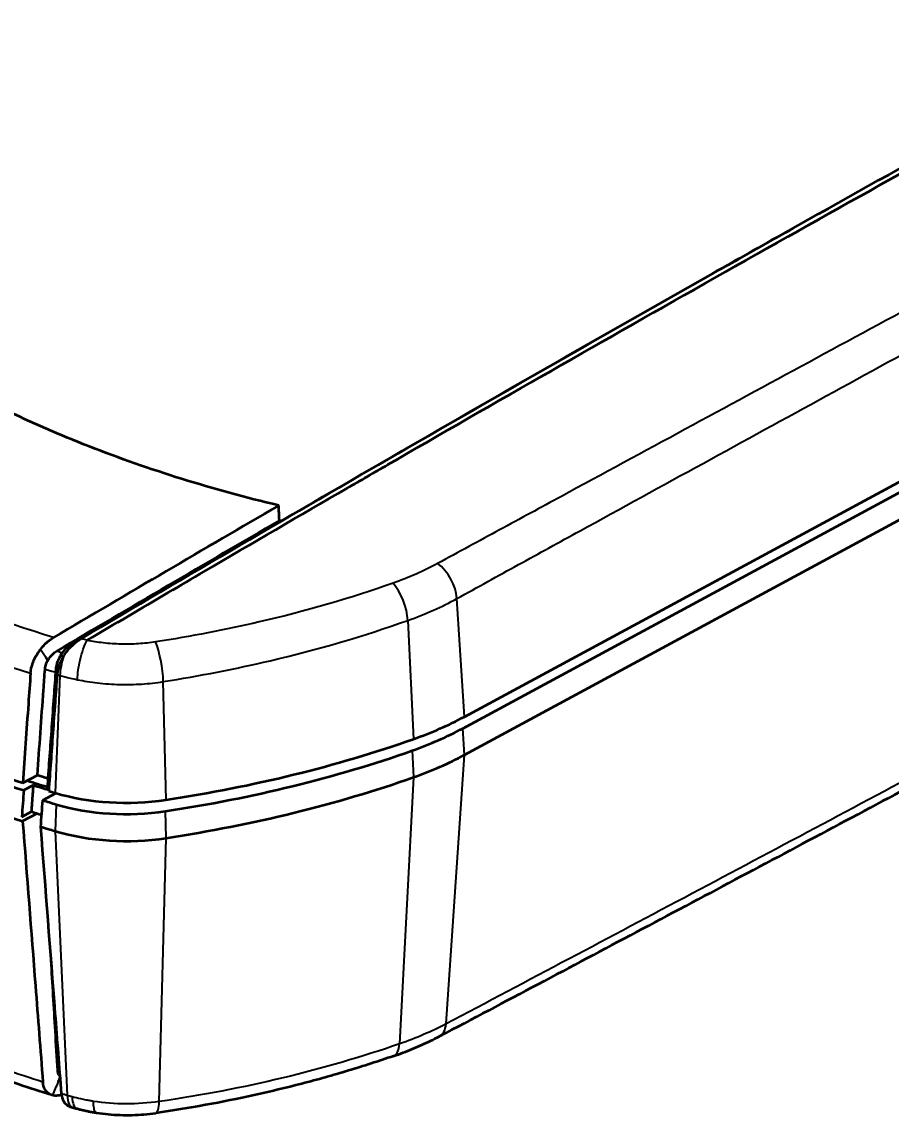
# Model space of a CAD drawing. Header units: millimetres. Extents: x 0 to 1594, y 0 to 281.
# Drawn here: x 95.51 to 123.41, y 177.61 to 212.67 of the extents above; entities that cross this region are included whole.
import ezdxf

# ---------------------------------------------------------------- set-up
doc = ezdxf.new("R2010")
doc.units = ezdxf.units.MM
doc.layers.get('Defpoints').update_dxf_attribs({"lineweight": 25})
for name, color, linetype, lineweight in [('Dimension (ISO)', 7, 'Continuous', 18), ('Visible (ISO)', 7, 'Continuous', 35), ('Visible Narrow (ISO)', 7, 'Continuous', 25)]:
    doc.layers.add(name, color=color, linetype=linetype, lineweight=lineweight)
doc.styles.add('Note Text (TK)', font='')
doc.styles.get('Note Text (TK)').set_extended_font_data('MS PGothic')
doc.dimstyles.new('Default - Method 1b (TK)', dxfattribs={"dimtxt": 2.5, "dimasz": 2.5, "dimexe": 1, "dimexo": 1.5, "dimgap": 1, "dimtad": 1, "dimtoh": 1, "dimrnd": 1e-08, "dimdsep": 46, "dimtxsty": 'Note Text (TK)', "dimcen": 0.09, "dimdle": 5, "dimclrd": 100, "dimclre": 100, "dimclrt": 7, "dimadec": 1, "dimazin": 1, "dimtfac": 1, "dimtmove": 0, "dimatfit": 3, "dimfxl": 0, "dimtolj": 1, "dimlwd": -1, "dimlwe": -1, "dimarcsym": 0})

# ---------------------------------------------------------------- blocks, each defined once
blk = doc.blocks.new('*D11')
at = {"layer": 'Defpoints', "color": 0, "transparency": 16777216}
for p in [(106.678, 238.74), (121.06, 230.436), (70.148, 201.042)]:
    blk.add_point(p, dxfattribs=at)
at = {"layer": 'Dimension (ISO)', "color": 100, "transparency": 16777216}
for p, q in [((119.56, 231.302), (105.678, 239.317)), ((57.932, 210.596), (104.513, 237.49)), ((68.648, 201.908), (54.767, 209.923))]:
    blk.add_line(p, q, dxfattribs=at)
for points in [[(104.305, 237.85), (104.722, 237.129), (106.678, 238.74)], [(57.723, 210.957), (58.14, 210.235), (55.767, 209.346)]]:
    blk.add_solid(points, dxfattribs=at)
at = {"layer": 'Dimension (ISO)', "color": 7, "transparency": 16777216, "insert": (79.217, 225.217), "char_height": 2.5, "attachment_point": 4, "rotation": 30, "style": 'Note Text (TK)'}
blk.add_mtext('\\A1;{\\Q-30.000;\\W0.816;\\H0.816x;72}', dxfattribs=at)

msp = doc.modelspace()

# ---------------------------------------------------------------- linework, layer by layer
at = {"layer": 'Visible (ISO)'}
for p, q in [((109.7162, 190.3853), (141.317, 207.453)), ((109.6624, 190.0102), (141.2633, 207.0779)), ((109.7162, 189.1605), (141.317, 206.2282)), ((95.5417, 188.2617), (96.0136, 188.5077)), ((95.8892, 188.1903), (95.575, 188.0265)), ((96.1842, 187.7054), (96.6003, 187.9372)), ((95.5143, 187.1775), (95.8284, 187.3412)), ((96.0109, 187.2838), (95.539, 187.0378))]:
    msp.add_line(p, q, dxfattribs=at)
for centre, major_axis, ratio, start_param, end_param in [((117.1711, 211.0445), (45, 0), 0.5773503, 3.6429913, 4.2109903), ((102.8846, 194.6015), (10, 0), 0.5773503, 5.2587993, 5.4644661), ((117.1711, 210.6363), (44.7213, 0), 0.5773503, 4.0528859, 4.2084204), ((117.1711, 209.8198), (45, 0), 0.5773503, 4.017723, 4.2109209), ((92.4921, 204.4672), (30, 0), 0.5773503, 4.9702041, 5.2587993), ((102.8846, 194.1932), (-9.9213, 0), 0.5773503, 2.1172067, 2.3228735), ((92.4921, 204.059), (-29.9213, 0), 0.5773503, 1.8286114, 2.1172067), ((102.8846, 193.3768), (-10, 0), 0.5773503, 2.1172067, 2.3228735), ((117.1711, 210.6363), (-44.1956, 0), 0.5773503, 1.0631655, 1.0803541), ((92.4921, 203.2425), (30, 0), 0.5773503, 4.9702041, 5.2587993), ((117.1711, 210.6363), (44.3213, 0), 0.5773503, 4.2115373, 4.2240141), ((117.1711, 211.0445), (45, 0), 0.5773503, 4.2322382, 4.2370743), ((98.8664, 190.5105), (5, 0), 0.5773503, 4.2370743, 4.9702041), ((117.1711, 210.6363), (-44.9213, 0), 0.5773503, 1.0846829, 1.0954817), ((98.8664, 190.1022), (-4.9213, 0), 0.5773503, 1.0954817, 1.8286114), ((117.1711, 209.8198), (-44.4, 0), 0.5773503, 1.0693543, 1.0776133), ((117.1711, 209.8198), (45, 0), 0.5773503, 4.2256643, 4.2370743), ((98.8664, 189.2857), (-5, 0), 0.5773503, 1.0954817, 1.8286114), ((117.2002, 200.827), (-44.2198, 0.0765), 0.5834094, 1.0992335, 1.101009), ((98.8895, 180.3095), (-4.2145, 0.0408), 0.6417124, 1.1495291, 1.1865239)]:
    msp.add_ellipse(centre, major_axis=major_axis, ratio=ratio, start_param=start_param, end_param=end_param, dxfattribs=at)
for points, knots in [([(78.1145, 204.0975), (78.9182, 204.6451), (79.7182, 205.1892), (80.8763, 205.9742), (81.2311, 206.2142), (83.0142, 207.4196), (84.4322, 208.3732), (86.2504, 209.5912), (86.6556, 209.8624), (90.3013, 212.2987), (93.5448, 214.4424), (103.4475, 220.9148), (109.9069, 225.0271), (116.1527, 228.9385)], [0.1156934, 0.1156934, 0.1156934, 0.1156934, 0.4719989, 0.4719989, 0.629162, 0.629162, 1.261938, 1.261938, 1.4447717, 1.4447717, 2.9147942, 2.9147942, 5.9313922, 5.9313922, 5.9313922, 5.9313922]), ([(111.4236, 229.041), (109.41, 227.8066), (107.4776, 226.5999), (103.5345, 224.1558), (101.5628, 222.9321), (97.6193, 220.4817), (95.6474, 219.2548), (91.7034, 216.7979), (89.7313, 215.5678), (85.7868, 213.1042), (83.8284, 211.8838), (81.8406, 210.6344)], [0, 0, 0, 0, 0.8654658, 0.8654658, 1.7309317, 1.7309317, 2.5963975, 2.5963975, 3.4618634, 3.4618634, 4.3273292, 4.3273292, 4.3273292, 4.3273292]), ([(116.3031, 228.8391), (113.1165, 226.8495), (109.9301, 224.8375), (103.5578, 220.7692), (100.3719, 218.7129), (97.1864, 216.6345), (94.0063, 214.5597), (90.8269, 212.4629), (84.4962, 208.2437), (81.345, 206.1216), (78.1946, 203.9782)], [-5.6883066, -5.6883066, -5.6883066, -5.6883066, -4.2834664, -4.2834664, -2.8786262, -2.8786262, -2.8786262, -1.4762002, -1.4762002, -0.085629, -0.085629, -0.085629, -0.085629]), ([(78.4261, 203.6249), (81.5758, 205.7672), (84.7262, 207.8883), (91.0554, 212.1057), (94.234, 214.2015), (97.4133, 216.2755), (100.598, 218.3531), (103.7831, 220.4086), (110.1427, 224.4682), (113.3171, 226.4725), (116.4917, 228.4547)], [0.085629, 0.085629, 0.085629, 0.085629, 1.4762002, 1.4762002, 2.8786262, 2.8786262, 2.8786262, 4.2834664, 4.2834664, 5.683369, 5.683369, 5.683369, 5.683369]), ([(116.4947, 228.0034), (109.4407, 223.5989), (102.3874, 219.0854), (89.6911, 210.764), (84.0479, 206.9953), (78.4074, 203.1583)], [-6.2205741, -6.2205741, -6.2205741, -6.2205741, -3.1107309, -3.1107309, -0.6210401, -0.6210401, -0.6210401, -0.6210401]), ([(97.41, 192.8842), (100.8024, 194.8879), (104.1958, 196.8702), (111.0128, 200.8086), (114.4366, 202.7643), (117.8609, 204.6981), (121.2912, 206.6352), (124.7218, 208.5502), (131.5603, 212.3228), (134.968, 214.1808), (138.3994, 216.0294), (138.4229, 216.0421), (138.4463, 216.0547)], [-5.6545448, -5.6545448, -5.6545448, -5.6545448, -4.2639783, -4.2639783, -2.8615572, -2.8615572, -2.8615572, -1.4567218, -1.4567218, -0.0614944, -0.0614944, -0.0518864, -0.0518864, -0.0518864, -0.0518864]), ([(97.6149, 192.839), (98.4817, 193.3501), (99.3451, 193.8576), (100.594, 194.5901), (100.9765, 194.8142), (102.8987, 195.9393), (104.4266, 196.8295), (106.3872, 197.9652), (106.8243, 198.218), (110.7566, 200.4888), (114.2542, 202.4859), (124.9297, 208.5121), (131.8732, 212.3449), (138.6184, 215.9678)], [-5.3671448, -5.3671448, -5.3671448, -5.3671448, -5.041829, -5.041829, -4.8983352, -4.8983352, -4.320595, -4.320595, -4.1536633, -4.1536633, -2.8114963, -2.8114963, -0.0572676, -0.0572676, -0.0572676, -0.0572676]), ([(103.7564, 197.1596), (101.6277, 197.6668), (99.5942, 198.2992), (95.7821, 199.7928), (94.0128, 200.6499), (89.4036, 203.3871), (87.0056, 205.486), (85.3337, 207.796)], [-2.6921121, -2.6921121, -2.6921121, -2.6921121, -1.9989849, -1.9989849, -1.3070956, -1.3070956, -0.0156897, -0.0156897, -0.0156897, -0.0156897]), ([(120.0147, 205.9114), (119.23, 205.4707), (118.4453, 205.0288), (117.6606, 204.5858), (114.2371, 202.6528), (110.8141, 200.6979), (103.9987, 196.7614), (100.6062, 194.78), (97.2146, 192.7773)], [2.5401122, 2.5401122, 2.5401122, 2.5401122, 2.8615572, 2.8615572, 2.8615572, 4.2639783, 4.2639783, 5.6545448, 5.6545448, 5.6545448, 5.6545448]), ([(103.7785, 196.6778), (103.7749, 196.7581), (103.7712, 196.8384), (103.7638, 196.9992), (103.7601, 197.0795), (103.7564, 197.1596)], [-0.059987878, -0.059987878, -0.059987878, -0.059987878, -0.029984892, -0.029984892, -0.000029507, -0.000029507, -0.000029507, -0.000029507]), ([(140.5071, 196.9854), (138.3597, 195.815), (136.2888, 194.7151), (132.0754, 192.4548), (129.9689, 191.327), (125.7562, 189.0758), (123.65, 187.9525), (119.4379, 185.7105), (117.3321, 184.5918), (113.1207, 182.3591), (111.0271, 181.2461), (108.9081, 180.1329)], [0, 0, 0, 0, 0.8654771, 0.8654771, 1.7309543, 1.7309543, 2.5964314, 2.5964314, 3.4619085, 3.4619085, 4.3273857, 4.3273857, 4.3273857, 4.3273857]), ([(96.1091, 192.5389), (96.1581, 192.6041), (96.2111, 192.665), (96.3504, 192.8025), (96.439, 192.8716), (96.5289, 192.9247)], [0.01161454, 0.01161454, 0.01161454, 0.01161454, 0.036346426, 0.036346426, 0.07316926, 0.07316926, 0.07316926, 0.07316926]), ([(96.8512, 192.3214), (96.9118, 192.4198), (96.9837, 192.5146), (97.1441, 192.6874), (97.2319, 192.7644), (97.3233, 192.8283)], [-0.075182274, -0.075182274, -0.075182274, -0.075182274, -0.037805229, -0.037805229, 0, 0, 0, 0]), ([(97.3233, 192.8283), (97.3377, 192.8384), (97.3522, 192.8481), (97.3811, 192.8667), (97.3955, 192.8756), (97.41, 192.8842)], [-5.666399424, -5.666399424, -5.666399424, -5.666399424, -5.660472097, -5.660472097, -5.65454477, -5.65454477, -5.65454477, -5.65454477]), ([(95.7938, 191.7818), (95.8013, 191.8864), (95.8266, 191.9975), (95.911, 192.2251), (95.9702, 192.3392), (96.0632, 192.4776), (96.0857, 192.5088), (96.1091, 192.5389)], [0, 0, 0, 0, 0.037084165, 0.037084165, 0.075554789, 0.075554789, 0.087088956, 0.087088956, 0.087088956, 0.087088956]), ([(96.3489, 192.1924), (96.359, 192.2107), (96.3698, 192.2286), (96.4143, 192.2969), (96.4524, 192.3435), (96.5351, 192.4251), (96.5793, 192.4595), (96.6242, 192.486)], [0.031434171, 0.031434171, 0.031434171, 0.031434171, 0.037725816, 0.037725816, 0.055887918, 0.055887918, 0.074232563, 0.074232563, 0.074232563, 0.074232563]), ([(97.1278, 192.7261), (97.0601, 192.6861), (96.9933, 192.634), (96.8692, 192.5119), (96.8125, 192.4425), (96.7642, 192.3688)], [0, 0, 0, 0, 0.037805229, 0.037805229, 0.075182274, 0.075182274, 0.075182274, 0.075182274]), ([(97.2146, 192.7773), (97.2001, 192.7688), (97.1857, 192.7602), (97.1568, 192.7432), (97.1423, 192.7346), (97.1278, 192.7261)], [5.65454477, 5.65454477, 5.65454477, 5.65454477, 5.660472097, 5.660472097, 5.666399424, 5.666399424, 5.666399424, 5.666399424]), ([(96.2579, 191.9138), (96.2616, 191.966), (96.2743, 192.0214), (96.3094, 192.1163), (96.3276, 192.155), (96.3489, 192.1924)], [0, 0, 0, 0, 0.018501692, 0.018501692, 0.031486223, 0.031486223, 0.031486223, 0.031486223]), ([(96.7508, 192.3473), (96.7413, 192.3314), (96.7322, 192.3154), (96.7005, 192.2568), (96.6803, 192.2134), (96.6634, 192.1699), (96.6469, 192.1275), (96.6335, 192.0853), (96.6185, 192.0233), (96.6144, 192.003), (96.6077, 191.9623), (96.6051, 191.9418), (96.6035, 191.9218)], [0.056067247, 0.056067247, 0.056067247, 0.056067247, 0.063959354, 0.063959354, 0.084688928, 0.084688928, 0.084688928, 0.104864016, 0.104864016, 0.114828096, 0.114828096, 0.125192308, 0.125192308, 0.125192308, 0.125192308]), ([(96.6541, 191.7368), (96.6561, 191.7631), (96.6592, 191.7898), (96.6676, 191.8429), (96.6727, 191.8694), (96.6912, 191.9503), (96.7078, 192.0053), (96.7284, 192.0608), (96.7495, 192.1178), (96.7746, 192.1748), (96.8141, 192.2519), (96.8253, 192.2727), (96.8369, 192.2933)], [-0.125192308, -0.125192308, -0.125192308, -0.125192308, -0.114828096, -0.114828096, -0.104864016, -0.104864016, -0.084688928, -0.084688928, -0.084688928, -0.063959354, -0.063959354, -0.056285228, -0.056285228, -0.056285228, -0.056285228]), ([(95.7938, 191.7818), (95.7704, 191.4553), (95.747, 191.1287), (95.663, 189.9553), (95.6023, 189.1085), (95.5417, 188.2617)], [0.18891145, 0.18891145, 0.18891145, 0.18891145, 0.30468792, 0.30468792, 0.60490983, 0.60490983, 0.60490983, 0.60490983]), ([(96.0136, 188.5077), (96.0788, 189.4163), (96.1439, 190.325), (96.2254, 191.4603), (96.2416, 191.6871), (96.2579, 191.9138)], [0, 0, 0, 0, 0.32212149, 0.32212149, 0.40250035, 0.40250035, 0.40250035, 0.40250035]), ([(96.6031, 191.9163), (96.5818, 191.6196), (96.5604, 191.3229), (96.5156, 190.7007), (96.4922, 190.3756), (96.4688, 190.0504), (96.4465, 189.7395), (96.4241, 189.4285), (96.3798, 188.8128), (96.3579, 188.5081), (96.3359, 188.2028)], [-0.44757829, -0.44757829, -0.44757829, -0.44757829, -0.34189849, -0.34189849, -0.22603826, -0.22603826, -0.22603826, -0.11526825, -0.11526825, -0.00699889, -0.00699889, -0.00699889, -0.00699889]), ([(96.6035, 191.9218), (96.6035, 191.9209), (96.6034, 191.92), (96.6032, 191.9181), (96.6032, 191.9172), (96.6031, 191.9163)], [0.12519230833, 0.12519230833, 0.12519230833, 0.12519230833, 0.12567019281, 0.12567019281, 0.1261480773, 0.1261480773, 0.1261480773, 0.1261480773]), ([(96.385, 188.0015), (96.3853, 188.0062), (96.3857, 188.0109), (96.408, 188.321), (96.43, 188.6258), (96.4743, 189.2415), (96.4967, 189.5525), (96.5191, 189.8635), (96.5426, 190.1887), (96.566, 190.5139), (96.6108, 191.1361), (96.6322, 191.4328), (96.6536, 191.7295)], [0.00532719, 0.00532719, 0.00532719, 0.00532719, 0.00699889, 0.00699889, 0.11526825, 0.11526825, 0.22603826, 0.22603826, 0.22603826, 0.34189849, 0.34189849, 0.44757829, 0.44757829, 0.44757829, 0.44757829]), ([(96.6536, 191.7295), (96.6537, 191.7308), (96.6538, 191.732), (96.654, 191.7344), (96.6541, 191.7356), (96.6541, 191.7368)], [-0.1261480773, -0.1261480773, -0.1261480773, -0.1261480773, -0.12567019281, -0.12567019281, -0.12519230833, -0.12519230833, -0.12519230833, -0.12519230833]), ([(95.575, 188.0265), (95.5649, 187.8853), (95.5548, 187.7439), (95.5345, 187.4605), (95.5244, 187.3188), (95.5143, 187.1775)], [0.00100173, 0.00100173, 0.00100173, 0.00100173, 0.05104509, 0.05104509, 0.10117123, 0.10117123, 0.10117123, 0.10117123]), ([(96.3359, 188.2028), (96.3441, 188.1692), (96.3523, 188.1357), (96.3686, 188.0686), (96.3768, 188.0351), (96.385, 188.0015)], [0, 0, 0, 0, 0.017600569, 0.017600569, 0.035202217, 0.035202217, 0.035202217, 0.035202217]), ([(96.1231, 186.8562), (96.1333, 186.9983), (96.1435, 187.1396), (96.1638, 187.4225), (96.174, 187.5635), (96.1842, 187.7054)], [0.00100527, 0.00100527, 0.00100527, 0.00100527, 0.05140962, 0.05140962, 0.10172985, 0.10172985, 0.10172985, 0.10172985]), ([(95.539, 187.0378), (95.676, 185.2777), (95.813, 183.5174), (96.0304, 180.7288), (96.1106, 179.7001), (96.1908, 178.6714)], [0.011013, 0.011013, 0.011013, 0.011013, 0.6868411, 0.6868411, 1.0818451, 1.0818451, 1.0818451, 1.0818451]), ([(96.7875, 178.296), (96.7207, 179.1552), (96.6539, 180.0147), (96.4323, 182.8684), (96.2776, 184.8624), (96.1231, 186.8562)], [0.4033537, 0.4033537, 0.4033537, 0.4033537, 0.7332702, 0.7332702, 1.4979758, 1.4979758, 1.4979758, 1.4979758]), ([(96.6671, 179.036), (96.6417, 179.4608), (96.6162, 179.8856), (96.5455, 181.066), (96.5002, 181.8217), (96.455, 182.5774)], [0.58944115, 0.58944115, 0.58944115, 0.58944115, 0.750872, 0.750872, 1.0380263, 1.0380263, 1.0380263, 1.0380263]), ([(96.4825, 178.2512), (96.1192, 178.364), (95.7586, 178.4797), (95.0429, 178.7169), (94.6879, 178.8385), (93.9837, 179.0873), (93.6345, 179.2147), (92.9423, 179.475), (92.5993, 179.6079), (91.9196, 179.8795), (91.583, 180.0181), (91.2497, 180.1594)], [0.03780429, 0.03780429, 0.03780429, 0.03780429, 0.15939564, 0.15939564, 0.280987, 0.280987, 0.40257835, 0.40257835, 0.52416971, 0.52416971, 0.64576106, 0.64576106, 0.64576106, 0.64576106]), ([(107.4394, 179.5034), (107.5431, 179.5391), (107.6464, 179.5764), (107.85, 179.6532), (107.9507, 179.6928), (108.1494, 179.7744), (108.2474, 179.8164), (108.4409, 179.9028), (108.5363, 179.9472), (108.7243, 180.0383), (108.817, 180.0851), (108.9081, 180.1329)], [-0.16731972, -0.16731972, -0.16731972, -0.16731972, -0.13385578, -0.13385578, -0.10039183, -0.10039183, -0.06692789, -0.06692789, -0.03346394, -0.03346394, 0, 0, 0, 0]), ([(107.4394, 179.5034), (106.9643, 179.3394), (106.4812, 179.1834), (105.5006, 178.8877), (105.0031, 178.7481), (103.9951, 178.4859), (103.4847, 178.3633), (102.4524, 178.1357), (101.9306, 178.0307), (100.877, 177.839), (100.3453, 177.7524), (99.809, 177.6758)], [0, 0, 0, 0, 0.16242476, 0.16242476, 0.32484951, 0.32484951, 0.48727427, 0.48727427, 0.64969903, 0.64969903, 0.81212378, 0.81212378, 0.81212378, 0.81212378]), ([(96.7438, 178.8578), (96.7238, 178.8753), (96.7072, 178.8973), (96.679, 178.9557), (96.6697, 178.9936), (96.6671, 179.036)], [0.046362214, 0.046362214, 0.046362214, 0.046362214, 0.059480552, 0.059480552, 0.075621228, 0.075621228, 0.075621228, 0.075621228]), ([(96.5071, 178.2444), (96.4999, 178.2462), (96.4927, 178.2481), (96.4051, 178.2745), (96.3369, 178.3218), (96.2593, 178.4273), (96.2375, 178.4695), (96.2054, 178.564), (96.1951, 178.6157), (96.1908, 178.6714)], [0.039699878, 0.039699878, 0.039699878, 0.039699878, 0.043262706, 0.043262706, 0.084016543, 0.084016543, 0.10558439, 0.10558439, 0.127003628, 0.127003628, 0.127003628, 0.127003628]), ([(96.7913, 178.2588), (96.7479, 178.2461), (96.7053, 178.2378), (96.6085, 178.2292), (96.5558, 178.2325), (96.5071, 178.2444)], [0.018823449, 0.018823449, 0.018823449, 0.018823449, 0.037090102, 0.037090102, 0.061679043, 0.061679043, 0.061679043, 0.061679043]), ([(96.7875, 178.296), (96.795, 178.1991), (96.8199, 178.1148), (96.9021, 177.9767), (96.9596, 177.9255), (97.0414, 177.8896), (97.0542, 177.8848), (97.0672, 177.8807)], [0, 0, 0, 0, 0.037211362, 0.037211362, 0.075645186, 0.075645186, 0.082516463, 0.082516463, 0.082516463, 0.082516463]), ([(97.2853, 177.8176), (97.3261, 177.8066), (97.367, 177.796), (97.4494, 177.7757), (97.4908, 177.766), (97.574, 177.7473), (97.6158, 177.7384), (97.6997, 177.7214), (97.7418, 177.7133), (97.8264, 177.698), (97.8688, 177.6907), (97.9114, 177.6839)], [-0.056269149, -0.056269149, -0.056269149, -0.056269149, -0.045124248, -0.045124248, -0.033979347, -0.033979347, -0.022834446, -0.022834446, -0.011689545, -0.011689545, -0.000544644, -0.000544644, -0.000544644, -0.000544644]), ([(97.9117, 177.6838), (98.036, 177.6649), (98.1618, 177.6496), (98.4151, 177.6264), (98.5425, 177.6184), (98.7974, 177.61), (98.9246, 177.6095), (99.1793, 177.6159), (99.3067, 177.6228), (99.5597, 177.6439), (99.6853, 177.6581), (99.809, 177.6758)], [-0.16189393, -0.16189393, -0.16189393, -0.16189393, -0.12951514, -0.12951514, -0.09713636, -0.09713636, -0.06475757, -0.06475757, -0.03237879, -0.03237879, 0, 0, 0, 0])]:
    msp.add_open_spline(points, degree=3, knots=knots, dxfattribs=at)
for points in [[(85.424, 207.6723), (95.4691, 214.4218), (105.5254, 220.9486), (115.5923, 227.2512)], [(120.0147, 205.9114), (120.0992, 205.9589), (120.1837, 206.0063), (120.2681, 206.0538)], [(103.7564, 197.1596), (101.3468, 195.7587), (98.9377, 194.347), (96.5289, 192.9247)], [(103.7785, 196.6778), (101.3933, 195.2911), (99.0085, 193.8938), (96.6242, 192.486)], [(103.8419, 196.6628), (103.8208, 196.6678), (103.7997, 196.6728), (103.7785, 196.6778)], [(96.3489, 192.1924), (96.3275, 192.2234), (96.306, 192.2544), (96.2845, 192.2854)], [(96.7642, 192.3688), (96.7596, 192.3617), (96.755, 192.3546), (96.7505, 192.3475)], [(96.835, 192.2945), (96.8403, 192.3035), (96.8457, 192.3125), (96.8512, 192.3214)], [(96.3503, 188.4034), (96.2378, 188.4379), (96.1256, 188.4727), (96.0136, 188.5077)], [(96.6883, 178.683), (96.7077, 178.73), (96.7271, 178.7769), (96.7465, 178.8239)], [(97.0672, 177.8807), (97.0689, 177.8801), (97.0706, 177.8796), (97.0723, 177.8791)], [(97.9117, 177.6838), (97.9116, 177.6839), (97.9115, 177.6839), (97.9114, 177.6839)]]:
    msp.add_open_spline(points, degree=3, dxfattribs=at)
msp.add_rational_spline([(95.8284, 187.3412), (95.8588, 187.7662), (95.8892, 188.1903)], [2.38457034659, 2.38617960925, 2.38778787099], degree=2, dxfattribs=at)
at = {"layer": 'Visible Narrow (ISO)'}
for p, q in [((109.7162, 190.3853), (109.4763, 194.1764)), ((107.8989, 193.4736), (108.0809, 189.6686)), ((97.1278, 192.7261), (97.3233, 192.8283)), ((97.2146, 192.7773), (97.41, 192.8842)), ((96.8512, 192.3214), (96.7642, 192.3688)), ((96.6536, 191.7295), (96.6031, 191.9163)), ((96.6035, 191.9218), (96.6541, 191.7368)), ((96.7367, 191.7123), (96.5783, 187.9437)), ((100.1412, 187.7191), (100.0528, 191.5102)), ((109.7162, 189.1605), (109.6624, 190.0102)), ((108.04, 189.2992), (108.0809, 188.4439)), ((109.1241, 180.5338), (109.7162, 189.1605)), ((108.0809, 188.4439), (107.6312, 179.8928)), ((96.6143, 187.5759), (96.5783, 186.719)), ((100.1412, 186.4944), (100.1211, 187.3548)), ((96.5783, 186.719), (96.9717, 178.2407)), ((99.9217, 178.0451), (100.1412, 186.4944))]:
    msp.add_line(p, q, dxfattribs=at)
for centre, major_axis, ratio, start_param, end_param in [((108.7952, 194.5327), (-0.4836, 0.8753), 0.5522783, 4.0163199, 5.4088745), ((107.3809, 193.9013), (-0.3354, 0.9421), 0.4217695, 4.0977479, 5.498812), ((99.7986, 192.0027), (-0.1577, 0.9875), 0.2038577, 4.1580143, 5.5908517), ((97.1929, 192.16), (0.2842, 0.9588), 0.3740561, 1.513063, 2.1638363), ((108.443, 181.0182), (0.4651, -0.8853), 0.5666454, 0, 0.7294343), ((107.1132, 180.4487), (0.3262, -0.9453), 0.4285273, 0, 0.8031984), ((97.4279, 178.8166), (-0.2857, -0.9583), 0.3729554, 5.4630945, 6.2831853), ((97.5459, 178.7831), (-0.2606, -0.9655), 0.3410461, 5.4536883, 6.2831853), ((99.6676, 178.6657), (0.1414, -0.9899), 0.2156925, 0, 0.8627902)]:
    msp.add_ellipse(centre, major_axis=major_axis, ratio=ratio, start_param=start_param, end_param=end_param, dxfattribs=at)
for points, knots in [([(82.293, 210.6351), (82.9021, 211.0231), (83.5042, 211.4026), (84.7148, 212.1683), (85.3203, 212.551), (87.1377, 213.6986), (88.3499, 214.4628), (91.9892, 216.7535), (94.4175, 218.2773), (98.9382, 221.106), (101.03, 222.4118), (104.5614, 224.6112), (106.0004, 225.506), (108.1597, 226.8468), (108.8796, 227.2934), (109.9596, 227.963), (110.3197, 228.1862), (111.0398, 228.6323), (111.3951, 228.8544), (111.7637, 229.0797)], [-4.3273292, -4.3273292, -4.3273292, -4.3273292, -4.0600479, -4.0600479, -3.7926588, -3.7926588, -3.2576747, -3.2576747, -2.1870694, -2.1870694, -1.2659981, -1.2659981, -0.632999, -0.632999, -0.3164995, -0.3164995, -0.1582498, -0.1582498, 0, 0, 0, 0]), ([(78.4074, 203.1583), (84.5328, 207.3251), (90.6613, 211.4114), (103.3582, 219.7061), (109.9263, 223.9021), (116.4949, 228.0035)], [0.0946725, 0.0946725, 0.0946725, 0.0946725, 2.7983559, 2.7983559, 5.6942098, 5.6942098, 5.6942098, 5.6942098]), ([(140.5611, 212.4535), (140.2293, 212.2749), (139.9066, 212.0997), (139.255, 211.7476), (138.9291, 211.5715), (137.9507, 211.0428), (137.2981, 210.6902), (135.2861, 209.6028), (133.9263, 208.8678), (129.9545, 206.7208), (127.3414, 205.3078), (122.0851, 202.4645), (119.4419, 201.0342), (115.4746, 198.886), (114.1518, 198.1696), (112.1669, 197.0941), (111.5052, 196.7354), (110.1815, 196.0179), (109.5235, 195.662), (108.8558, 195.2991)], [-4.3273291, -4.3273291, -4.3273291, -4.3273291, -4.1936085, -4.1936085, -4.0598879, -4.0598879, -3.7921176, -3.7921176, -3.2344481, -3.2344481, -2.1636645, -2.1636645, -1.0818323, -1.0818323, -0.5409161, -0.5409161, -0.2704581, -0.2704581, 0, 0, 0, 0]), ([(109.4763, 194.1764), (110.1341, 194.5399), (110.7922, 194.9003), (112.1081, 195.6234), (112.7661, 195.9847), (114.74, 197.0682), (116.056, 197.7899), (120.0043, 199.9526), (122.6366, 201.3916), (127.8748, 204.2494), (130.4806, 205.6683), (134.4438, 207.8223), (135.8011, 208.5592), (137.8101, 209.649), (138.4618, 210.0023), (139.4391, 210.5318), (139.7645, 210.7082), (140.4155, 211.0608), (140.7409, 211.2384), (141.0665, 211.4128)], [0, 0, 0, 0, 0.2704581, 0.2704581, 0.5409161, 0.5409161, 1.0818323, 1.0818323, 2.1636645, 2.1636645, 3.2344481, 3.2344481, 3.7921176, 3.7921176, 4.0598879, 4.0598879, 4.1936085, 4.1936085, 4.3273291, 4.3273291, 4.3273291, 4.3273291]), ([(140.7096, 197.379), (140.0622, 197.0262), (139.4153, 196.6814), (138.12, 195.9847), (137.4719, 195.6363), (135.4472, 194.5486), (134.0707, 193.81), (130.1005, 191.6823), (127.5069, 190.2958), (122.2815, 187.5089), (119.6496, 186.1087), (115.7022, 184.0138), (114.3864, 183.3164), (111.7551, 181.9235), (110.4393, 181.2248), (109.1241, 180.5338)], [0, 0, 0, 0, 0.2658904, 0.2658904, 0.5321804, 0.5321804, 1.0978138, 1.0978138, 2.1636928, 2.1636928, 3.2455392, 3.2455392, 3.7864625, 3.7864625, 4.3273857, 4.3273857, 4.3273857, 4.3273857]), ([(108.8558, 195.2991), (108.6362, 195.1798), (108.4061, 195.067), (107.9283, 194.8564), (107.6787, 194.7579), (107.4242, 194.6681)], [-0.17787956, -0.17787956, -0.17787956, -0.17787956, -0.08893978, -0.08893978, 0, 0, 0, 0]), ([(96.5289, 192.9247), (94.8299, 193.4494), (93.1912, 194.0393), (91.2574, 194.8426), (90.8919, 194.9995), (90.5308, 195.1597)], [-2.57005471, -2.57005471, -2.57005471, -2.57005471, -1.99238675, -1.99238675, -1.85588466, -1.85588466, -1.85588466, -1.85588466]), ([(107.4242, 194.6681), (106.056, 194.1855), (104.6193, 193.7694), (102.0481, 193.1728), (100.9372, 192.9592), (99.8057, 192.7833)], [-0.82696655, -0.82696655, -0.82696655, -0.82696655, -0.34894127, -0.34894127, 0, 0, 0, 0]), ([(89.8904, 194.0019), (90.2799, 193.8286), (90.6744, 193.659), (92.5831, 192.8666), (94.1606, 192.2946), (95.7938, 191.7818)], [1.84812679, 1.84812679, 1.84812679, 1.84812679, 1.99238675, 1.99238675, 2.53789985, 2.53789985, 2.53789985, 2.53789985]), ([(107.8989, 193.4736), (108.1813, 193.574), (108.4553, 193.6833), (108.9818, 193.9179), (109.235, 194.0434), (109.4763, 194.1764)], [0, 0, 0, 0, 0.08893978, 0.08893978, 0.17787956, 0.17787956, 0.17787956, 0.17787956]), ([(100.0528, 191.5102), (101.2164, 191.6958), (102.3613, 191.9187), (105.0103, 192.5402), (106.4905, 192.9724), (107.8989, 193.4736)], [0, 0, 0, 0, 0.34894127, 0.34894127, 0.82696655, 0.82696655, 0.82696655, 0.82696655]), ([(97.2977, 191.5733), (97.2977, 191.5752), (97.2978, 191.5771), (97.3007, 191.6726), (97.3095, 191.7739), (97.3382, 191.9839), (97.358, 192.0913), (97.4115, 192.3232), (97.4469, 192.4447), (97.5257, 192.6641), (97.5686, 192.7599), (97.6123, 192.8366)], [-0.0006688, -0.0006688, -0.0006688, -0.0006688, 0, 0, 0.03261572, 0.03261572, 0.06523147, 0.06523147, 0.10429603, 0.10429603, 0.14336025, 0.14336025, 0.14336025, 0.14336025]), ([(97.6149, 192.839), (97.5517, 192.8516), (97.489, 192.8653), (97.4214, 192.8814), (97.4157, 192.8828), (97.41, 192.8842)], [-0.048628674, -0.048628674, -0.048628674, -0.048628674, -0.028499894, -0.028499894, -0.026642988, -0.026642988, -0.026642988, -0.026642988]), ([(97.6123, 192.8366), (97.6124, 192.8367), (97.6125, 192.8368), (97.6132, 192.8377), (97.614, 192.8384), (97.6149, 192.839)], [0.45684088872, 0.45684088872, 0.45684088872, 0.45684088872, 0.45694814883, 0.45694814883, 0.45751471025, 0.45751471025, 0.45751471025, 0.45751471025]), ([(99.8057, 192.7833), (99.6266, 192.7555), (99.4416, 192.7355), (99.0703, 192.712), (98.8837, 192.7084), (98.697, 192.7131), (98.505, 192.7179), (98.3136, 192.7315), (97.9518, 192.7739), (97.7797, 192.8017), (97.6123, 192.8366)], [-0.22096264, -0.22096264, -0.22096264, -0.22096264, -0.16572198, -0.16572198, -0.11048132, -0.11048132, -0.11048132, -0.0536833, -0.0536833, -0.00095823, -0.00095823, -0.00095823, -0.00095823]), ([(96.807, 192.43), (96.7983, 192.4327), (96.7896, 192.4353), (96.7286, 192.4539), (96.6763, 192.4699), (96.6242, 192.486)], [-0.020855, -0.020855, -0.020855, -0.020855, -0.017901156, -0.017901156, -0.000163123, -0.000163123, -0.000163123, -0.000163123]), ([(96.7505, 192.3475), (96.7576, 192.343), (96.7646, 192.3386), (96.7786, 192.3297), (96.7857, 192.3253), (96.7998, 192.3165), (96.8068, 192.3121), (96.8209, 192.3033), (96.8279, 192.2989), (96.835, 192.2945)], [0, 0, 0, 0, 0.25, 0.25, 0.5, 0.5, 0.75, 0.75, 1, 1, 1, 1]), ([(96.2579, 191.9138), (96.3053, 191.8991), (96.3528, 191.8844), (96.4003, 191.8698), (96.4535, 191.8534), (96.5068, 191.8371), (96.5719, 191.8173), (96.5837, 191.8137), (96.5955, 191.8101)], [-0.015973192, -0.015973192, -0.015973192, -0.015973192, 0, 0, 0, 0.017901156, 0.017901156, 0.021852002, 0.021852002, 0.021852002, 0.021852002]), ([(96.6541, 191.7368), (96.6643, 191.7338), (96.6745, 191.7307), (96.6847, 191.7277), (96.6891, 191.7264), (96.6934, 191.7251), (96.702, 191.7226), (96.7064, 191.7213), (96.7107, 191.72), (96.715, 191.7187), (96.7193, 191.7174), (96.728, 191.7149), (96.7323, 191.7136), (96.7367, 191.7123)], [-0.003367091, -0.003367091, -0.003367091, -0.003367091, 0, 0, 0, 0.0014276782, 0.0014276782, 0.0028553565, 0.0028553565, 0.0028553565, 0.0042830347, 0.0042830347, 0.0057107129, 0.0057107129, 0.0057107129, 0.0057107129]), ([(96.7367, 191.7123), (96.8442, 191.6804), (96.9539, 191.6511), (97.142, 191.6061), (97.2195, 191.5891), (97.2977, 191.5733)], [0, 0, 0, 0, 0.028499894, 0.028499894, 0.048079407, 0.048079407, 0.048079407, 0.048079407]), ([(97.2977, 191.5733), (97.5066, 191.5299), (97.7213, 191.4952), (98.1748, 191.4421), (98.4159, 191.4251), (98.6574, 191.4193), (98.8924, 191.4136), (99.1272, 191.4184), (99.5942, 191.4488), (99.8262, 191.4744), (100.0528, 191.5102)], [0.00138833, 0.00138833, 0.00138833, 0.00138833, 0.0536833, 0.0536833, 0.11048132, 0.11048132, 0.11048132, 0.16572198, 0.16572198, 0.22096264, 0.22096264, 0.22096264, 0.22096264]), ([(96.1908, 178.6714), (95.3743, 178.9266), (94.5717, 179.1966), (92.8505, 179.8181), (91.9383, 180.1755), (91.0504, 180.5519)], [0.05080137, 0.05080137, 0.05080137, 0.05080137, 0.32288053, 0.32288053, 0.64576106, 0.64576106, 0.64576106, 0.64576106]), ([(109.1241, 180.5338), (108.8957, 180.4135), (108.6562, 180.2994), (108.1578, 180.0854), (107.8986, 179.9853), (107.6312, 179.8928)], [0, 0, 0, 0, 0.08365986, 0.08365986, 0.16731972, 0.16731972, 0.16731972, 0.16731972]), ([(107.6312, 179.8928), (106.4342, 179.4795), (105.1844, 179.1153), (102.6056, 178.4955), (101.2765, 178.2391), (99.9217, 178.0451)], [0, 0, 0, 0, 0.40606189, 0.40606189, 0.81212378, 0.81212378, 0.81212378, 0.81212378]), ([(97.8122, 178.0512), (97.7753, 178.0571), (97.7385, 178.0632), (97.6612, 178.0768), (97.6208, 178.0842), (97.5806, 178.092), (97.5224, 178.1033), (97.4646, 178.1153), (97.3125, 178.149), (97.219, 178.1719), (97.1271, 178.1967)], [0.000932898, 0.000932898, 0.000932898, 0.000932898, 0.009630239, 0.009630239, 0.019260478, 0.019260478, 0.019260478, 0.03320339, 0.03320339, 0.056269149, 0.056269149, 0.056269149, 0.056269149]), ([(97.9114, 177.6839), (97.8977, 177.6861), (97.8851, 177.6951), (97.8558, 177.7359), (97.8412, 177.7777), (97.8203, 177.8917), (97.8141, 177.9631), (97.8123, 178.0478), (97.8122, 178.0495), (97.8122, 178.0512)], [-0.085463484, -0.085463484, -0.085463484, -0.085463484, -0.065065134, -0.065065134, -0.032532597, -0.032532597, 0, 0, 0.000665944, 0.000665944, 0.000665944, 0.000665944]), ([(99.9217, 178.0451), (99.5749, 177.9948), (99.2135, 177.9695), (98.504, 177.9727), (98.1511, 177.9998), (97.8122, 178.0512)], [0, 0, 0, 0, 0.08171622, 0.08171622, 0.16150605, 0.16150605, 0.16150605, 0.16150605])]:
    msp.add_open_spline(points, degree=3, knots=knots, dxfattribs=at)
for points in [[(96.2845, 192.2854), (96.2261, 192.3699), (96.1676, 192.4544), (96.1091, 192.5389)], [(96.7315, 179.0161), (96.71, 179.0227), (96.6886, 179.0293), (96.6671, 179.036)], [(96.5071, 178.2444), (96.5675, 178.3906), (96.6279, 178.5368), (96.6883, 178.683)], [(96.9717, 178.2407), (96.9102, 178.259), (96.8488, 178.2775), (96.7875, 178.296)], [(97.1271, 178.1967), (97.0748, 178.2108), (97.023, 178.2255), (96.9717, 178.2407)]]:
    msp.add_open_spline(points, degree=3, dxfattribs=at)

# ---------------------------------------------------------------- dimensions: what is measured, and where the dimension line sits
at = {"layer": 'Dimension (ISO)', "color": 100, "true_color": 0x00ff3f}
dim = msp.add_linear_dim(base=(106.6785, 238.7396), p1=(70.1485, 201.0424), p2=(121.0602, 230.4363), angle=210, text='{\\Q-30.000;\\W0.816;\\H0.816x;<>}', dimstyle='Default - Method 1b (TK)', override={"dimgap": 1, "dimtoh": 0, "dimdec": 2, "dimlfac": 1.224745, "dimtol": 0, "dimlim": 0, "dimtp": 0, "dimtm": 0, "dimtdec": 2, "dimtofl": 0, "dimatfit": 1}, dxfattribs=at)
dim.commit()
dim.dimension.update_dxf_attribs({"geometry": '*D11', "text_midpoint": (81.2226, 224.0426), "dimtype": 160})

doc.saveas('drawing.dxf')
